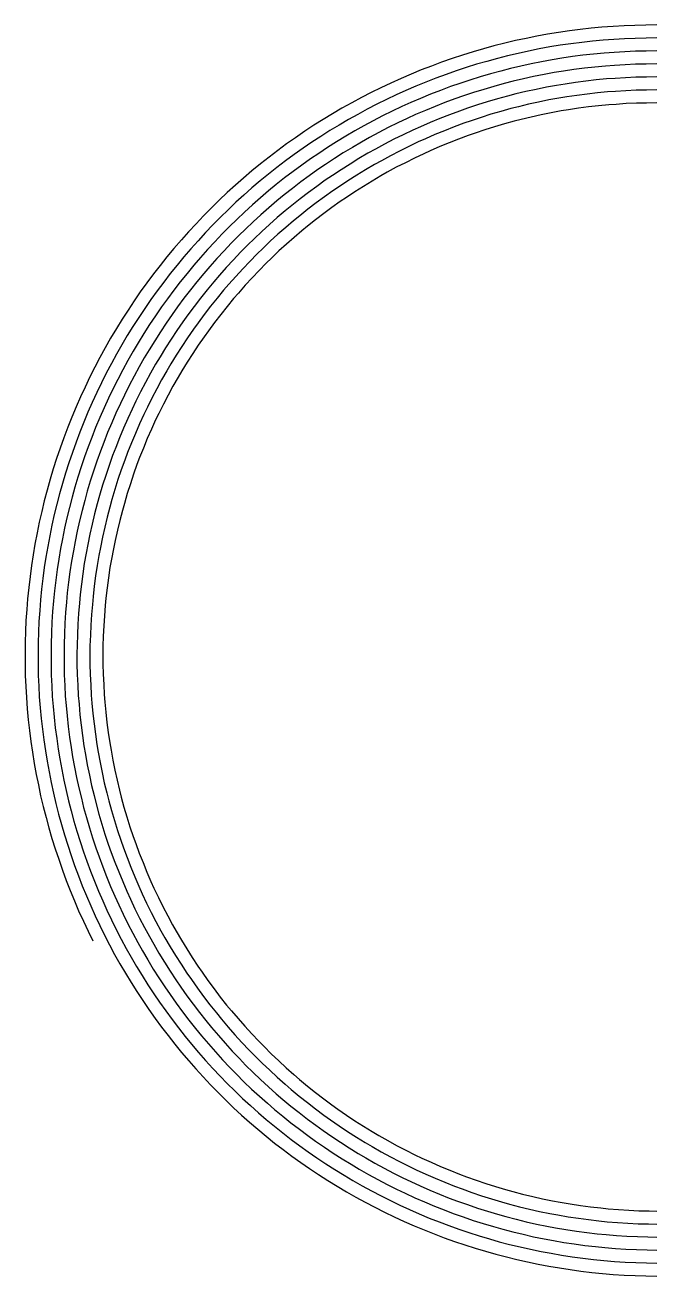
# Model space of a CAD drawing. Header units: inches. Extents: x -5.4 to 5.3, y -5.3 to 5.3.
# Drawn here: x -5.35 to -0.03, y -5.27 to 5.32 of the extents above; entities that cross this region are included whole.
import ezdxf

# ---------------------------------------------------------------- set-up
doc = ezdxf.new("R2010")
doc.units = ezdxf.units.IN
doc.header["$MEASUREMENT"] = 0
doc.linetypes.add('Continuous2', pattern=[0])
doc.layers.add('outter', color=1, linetype='Continuous')

msp = doc.modelspace()

# ---------------------------------------------------------------- linework, layer by layer
at = {"layer": 'outter', "color": 40, "linetype": 'Continuous2', "lineweight": -3}
for p, q in [((-0.556, 5.295), (-0.648, 5.285)), ((-0.464, 5.304), (-0.556, 5.295)), ((-0.369, 5.311), (-0.464, 5.304)), ((-0.277, 5.316), (-0.369, 5.311)), ((-0.185, 5.32), (-0.277, 5.316)), ((-0.092, 5.322), (-0.185, 5.32)), ((0, 5.323), (-0.092, 5.322)), ((-1.196, 5.191), (-1.286, 5.169)), ((-1.106, 5.21), (-1.196, 5.191)), ((-1.016, 5.228), (-1.106, 5.21)), ((-0.925, 5.245), (-1.016, 5.228)), ((-0.831, 5.26), (-0.925, 5.245)), ((-0.739, 5.274), (-0.831, 5.26)), ((-0.648, 5.285), (-0.739, 5.274)), ((-0.454, 5.194), (-0.545, 5.186)), ((-0.365, 5.201), (-0.454, 5.194)), ((-0.274, 5.206), (-0.365, 5.201)), ((-0.183, 5.21), (-0.274, 5.206)), ((-0.091, 5.212), (-0.183, 5.21)), ((0, 5.213), (-0.091, 5.212)), ((-1.556, 5.096), (-1.645, 5.068)), ((-1.468, 5.121), (-1.556, 5.096)), ((-1.379, 5.146), (-1.468, 5.121)), ((-1.286, 5.169), (-1.379, 5.146)), ((-1.085, 5.102), (-1.174, 5.083)), ((-0.996, 5.12), (-1.085, 5.102)), ((-0.906, 5.137), (-0.996, 5.12)), ((-0.817, 5.151), (-0.906, 5.137)), ((-0.727, 5.164), (-0.817, 5.151)), ((-0.636, 5.176), (-0.727, 5.164)), ((-0.545, 5.186), (-0.636, 5.176)), ((-0.445, 5.085), (-0.535, 5.077)), ((-0.361, 5.091), (-0.445, 5.085)), ((-0.271, 5.096), (-0.361, 5.091)), ((-0.181, 5.1), (-0.271, 5.096)), ((-0.09, 5.102), (-0.181, 5.1)), ((0, 5.103), (-0.09, 5.102)), ((-1.823, 5.008), (-1.909, 4.975)), ((-1.732, 5.039), (-1.823, 5.008)), ((-1.645, 5.068), (-1.732, 5.039)), ((-1.526, 4.99), (-1.613, 4.963)), ((-1.438, 5.015), (-1.526, 4.99)), ((-1.35, 5.04), (-1.438, 5.015)), ((-1.263, 5.062), (-1.35, 5.04)), ((-1.174, 5.083), (-1.263, 5.062)), ((-1.064, 4.994), (-1.152, 4.975)), ((-0.976, 5.012), (-1.064, 4.994)), ((-0.887, 5.028), (-0.976, 5.012)), ((-0.804, 5.042), (-0.887, 5.028)), ((-0.714, 5.055), (-0.804, 5.042)), ((-0.625, 5.067), (-0.714, 5.055)), ((-0.535, 5.077), (-0.625, 5.067)), ((-0.357, 4.981), (-0.435, 4.975)), ((-0.268, 4.987), (-0.357, 4.981)), ((-0.179, 4.99), (-0.268, 4.987)), ((-0.089, 4.992), (-0.179, 4.99)), ((0, 4.993), (-0.089, 4.992)), ((-2.081, 4.907), (-2.165, 4.87)), ((-1.995, 4.942), (-2.081, 4.907)), ((-1.909, 4.975), (-1.995, 4.942)), ((-1.871, 4.872), (-1.956, 4.839)), ((-1.785, 4.904), (-1.871, 4.872)), ((-1.7, 4.934), (-1.785, 4.904)), ((-1.613, 4.963), (-1.7, 4.934)), ((-1.496, 4.884), (-1.582, 4.857)), ((-1.409, 4.909), (-1.496, 4.884)), ((-1.322, 4.933), (-1.409, 4.909)), ((-1.24, 4.954), (-1.322, 4.933)), ((-1.152, 4.975), (-1.24, 4.954)), ((-1.043, 4.886), (-1.13, 4.867)), ((-0.955, 4.904), (-1.043, 4.886)), ((-0.868, 4.92), (-0.955, 4.904)), ((-0.79, 4.933), (-0.868, 4.92)), ((-0.702, 4.946), (-0.79, 4.933)), ((-0.613, 4.957), (-0.702, 4.946)), ((-0.524, 4.967), (-0.613, 4.957)), ((-0.435, 4.975), (-0.524, 4.967)), ((-0.265, 4.877), (-0.353, 4.871)), ((-0.177, 4.88), (-0.265, 4.877)), ((-0.088, 4.882), (-0.177, 4.88)), ((0, 4.883), (-0.088, 4.882)), ((-2.336, 4.792), (-2.419, 4.751)), ((-2.253, 4.831), (-2.336, 4.792)), ((-2.165, 4.87), (-2.253, 4.831)), ((-2.124, 4.768), (-2.206, 4.731)), ((-2.04, 4.805), (-2.124, 4.768)), ((-1.956, 4.839), (-2.04, 4.805)), ((-1.832, 4.769), (-1.916, 4.737)), ((-1.747, 4.801), (-1.832, 4.769)), ((-1.668, 4.829), (-1.747, 4.801)), ((-1.582, 4.857), (-1.668, 4.829)), ((-1.465, 4.778), (-1.551, 4.752)), ((-1.38, 4.803), (-1.465, 4.778)), ((-1.293, 4.827), (-1.38, 4.803)), ((-1.217, 4.847), (-1.293, 4.827)), ((-1.13, 4.867), (-1.217, 4.847)), ((-1.022, 4.778), (-1.108, 4.759)), ((-0.935, 4.796), (-1.022, 4.778)), ((-0.848, 4.812), (-0.935, 4.796)), ((-0.777, 4.823), (-0.848, 4.812)), ((-0.689, 4.836), (-0.777, 4.823)), ((-0.602, 4.848), (-0.689, 4.836)), ((-0.514, 4.858), (-0.602, 4.848)), ((-0.426, 4.866), (-0.514, 4.858)), ((-0.353, 4.871), (-0.426, 4.866)), ((-0.262, 4.767), (-0.349, 4.761)), ((-0.175, 4.77), (-0.262, 4.767)), ((-0.087, 4.772), (-0.175, 4.77)), ((0, 4.773), (-0.087, 4.772)), ((-2.582, 4.664), (-2.666, 4.618)), ((-2.501, 4.708), (-2.582, 4.664)), ((-2.419, 4.751), (-2.501, 4.708)), ((-2.289, 4.692), (-2.371, 4.652)), ((-2.206, 4.731), (-2.289, 4.692)), ((-2.083, 4.666), (-2.16, 4.632)), ((-2, 4.702), (-2.083, 4.666)), ((-1.916, 4.737), (-2, 4.702)), ((-1.794, 4.666), (-1.877, 4.634)), ((-1.71, 4.697), (-1.794, 4.666)), ((-1.636, 4.723), (-1.71, 4.697)), ((-1.551, 4.752), (-1.636, 4.723)), ((-1.435, 4.673), (-1.519, 4.646)), ((-1.35, 4.697), (-1.435, 4.673)), ((-1.265, 4.721), (-1.35, 4.697)), ((-1.194, 4.739), (-1.265, 4.721)), ((-1.108, 4.759), (-1.194, 4.739)), ((-1.001, 4.67), (-1.086, 4.652)), ((-0.915, 4.688), (-1.001, 4.67)), ((-0.829, 4.703), (-0.915, 4.688)), ((-0.763, 4.714), (-0.829, 4.703)), ((-0.677, 4.727), (-0.763, 4.714)), ((-0.59, 4.738), (-0.677, 4.727)), ((-0.503, 4.748), (-0.59, 4.738)), ((-0.416, 4.756), (-0.503, 4.748)), ((-0.349, 4.761), (-0.416, 4.756)), ((-0.173, 4.66), (-0.259, 4.657)), ((-0.086, 4.662), (-0.173, 4.66)), ((0, 4.663), (-0.086, 4.662)), ((-2.746, 4.571), (-2.825, 4.523)), ((-2.666, 4.618), (-2.746, 4.571)), ((-2.532, 4.566), (-2.611, 4.522)), ((-2.452, 4.61), (-2.532, 4.566)), ((-2.371, 4.652), (-2.452, 4.61)), ((-2.241, 4.593), (-2.323, 4.553)), ((-2.16, 4.632), (-2.241, 4.593)), ((-2.042, 4.564), (-2.113, 4.532)), ((-1.96, 4.6), (-2.042, 4.564)), ((-1.877, 4.634), (-1.96, 4.6)), ((-1.755, 4.563), (-1.837, 4.531)), ((-1.672, 4.594), (-1.755, 4.563)), ((-1.603, 4.618), (-1.672, 4.594)), ((-1.519, 4.646), (-1.603, 4.618)), ((-1.405, 4.567), (-1.488, 4.541)), ((-1.321, 4.591), (-1.405, 4.567)), ((-1.236, 4.615), (-1.321, 4.591)), ((-1.171, 4.631), (-1.236, 4.615)), ((-1.086, 4.652), (-1.171, 4.631)), ((-0.98, 4.562), (-1.064, 4.544)), ((-0.895, 4.579), (-0.98, 4.562)), ((-0.81, 4.595), (-0.895, 4.579)), ((-0.749, 4.605), (-0.81, 4.595)), ((-0.664, 4.618), (-0.749, 4.605)), ((-0.578, 4.629), (-0.664, 4.618)), ((-0.493, 4.639), (-0.578, 4.629)), ((-0.407, 4.647), (-0.493, 4.639)), ((-0.345, 4.651), (-0.407, 4.647)), ((-0.259, 4.657), (-0.345, 4.651)), ((-2.903, 4.474), (-2.98, 4.423)), ((-2.825, 4.523), (-2.903, 4.474)), ((-2.69, 4.476), (-2.768, 4.429)), ((-2.611, 4.522), (-2.69, 4.476)), ((-2.482, 4.468), (-2.556, 4.427)), ((-2.403, 4.511), (-2.482, 4.468)), ((-2.323, 4.553), (-2.403, 4.511)), ((-2.274, 4.454), (-2.354, 4.413)), ((-2.194, 4.494), (-2.274, 4.454)), ((-2.113, 4.532), (-2.194, 4.494)), ((-2, 4.462), (-2.067, 4.432)), ((-1.919, 4.497), (-2, 4.462)), ((-1.837, 4.531), (-1.919, 4.497)), ((-1.716, 4.46), (-1.798, 4.428)), ((-1.634, 4.491), (-1.716, 4.46)), ((-1.571, 4.513), (-1.634, 4.491)), ((-1.488, 4.541), (-1.571, 4.513)), ((-1.374, 4.461), (-1.457, 4.435)), ((-1.291, 4.485), (-1.374, 4.461)), ((-1.208, 4.508), (-1.291, 4.485)), ((-1.148, 4.524), (-1.208, 4.508)), ((-1.064, 4.544), (-1.148, 4.524)), ((-3.059, 4.369), (-3.135, 4.316)), ((-2.98, 4.423), (-3.059, 4.369)), ((-2.845, 4.38), (-2.922, 4.33)), ((-2.768, 4.429), (-2.845, 4.38)), ((-2.634, 4.381), (-2.711, 4.334)), ((-2.556, 4.427), (-2.634, 4.381)), ((-2.432, 4.37), (-2.501, 4.332)), ((-2.354, 4.413), (-2.432, 4.37)), ((-2.226, 4.355), (-2.305, 4.314)), ((-2.147, 4.394), (-2.226, 4.355)), ((-2.067, 4.432), (-2.147, 4.394)), ((-1.959, 4.36), (-2.02, 4.333)), ((-1.879, 4.395), (-1.959, 4.36)), ((-1.798, 4.428), (-1.879, 4.395)), ((-1.678, 4.357), (-1.758, 4.326)), ((-1.597, 4.387), (-1.678, 4.357)), ((-1.539, 4.408), (-1.597, 4.387)), ((-1.457, 4.435), (-1.539, 4.408)), ((-3.209, 4.261), (-3.282, 4.205)), ((-3.135, 4.316), (-3.209, 4.261)), ((-2.996, 4.279), (-3.071, 4.226)), ((-2.922, 4.33), (-2.996, 4.279)), ((-2.863, 4.236), (-2.933, 4.189)), ((-2.788, 4.286), (-2.863, 4.236)), ((-2.711, 4.334), (-2.788, 4.286)), ((-2.655, 4.24), (-2.73, 4.192)), ((-2.578, 4.287), (-2.655, 4.24)), ((-2.501, 4.332), (-2.578, 4.287)), ((-2.446, 4.237), (-2.522, 4.192)), ((-2.382, 4.272), (-2.446, 4.237)), ((-2.305, 4.314), (-2.382, 4.272)), ((-2.178, 4.256), (-2.255, 4.216)), ((-2.099, 4.295), (-2.178, 4.256)), ((-2.02, 4.333), (-2.099, 4.295)), ((-1.918, 4.258), (-1.974, 4.233)), ((-1.838, 4.293), (-1.918, 4.258)), ((-1.758, 4.326), (-1.838, 4.293)), ((-3.355, 4.148), (-3.429, 4.087)), ((-3.282, 4.205), (-3.355, 4.148)), ((-3.144, 4.172), (-3.217, 4.116)), ((-3.071, 4.226), (-3.144, 4.172)), ((-3.007, 4.136), (-3.08, 4.083)), ((-2.933, 4.189), (-3.007, 4.136)), ((-2.805, 4.143), (-2.87, 4.099)), ((-2.73, 4.192), (-2.805, 4.143)), ((-2.598, 4.146), (-2.673, 4.098)), ((-2.522, 4.192), (-2.598, 4.146)), ((-2.391, 4.141), (-2.466, 4.097)), ((-2.332, 4.174), (-2.391, 4.141)), ((-2.255, 4.216), (-2.332, 4.174)), ((-2.129, 4.157), (-2.206, 4.118)), ((-2.052, 4.196), (-2.129, 4.157)), ((-1.974, 4.233), (-2.052, 4.196)), ((-3.5, 4.027), (-3.569, 3.966)), ((-3.429, 4.087), (-3.5, 4.027)), ((-3.289, 4.06), (-3.359, 4.003)), ((-3.217, 4.116), (-3.289, 4.06)), ((-3.152, 4.028), (-3.223, 3.972)), ((-3.08, 4.083), (-3.152, 4.028)), ((-2.943, 4.047), (-3.015, 3.994)), ((-2.87, 4.099), (-2.943, 4.047)), ((-2.746, 4.05), (-2.807, 4.008)), ((-2.673, 4.098), (-2.746, 4.05)), ((-2.541, 4.052), (-2.615, 4.005)), ((-2.466, 4.097), (-2.541, 4.052)), ((-2.336, 4.046), (-2.411, 4.002)), ((-2.282, 4.076), (-2.336, 4.046)), ((-2.206, 4.118), (-2.282, 4.076)), ((-3.569, 3.966), (-3.637, 3.904)), ((-3.428, 3.943), (-3.497, 3.883)), ((-3.359, 4.003), (-3.428, 3.943)), ((-3.223, 3.972), (-3.288, 3.918)), ((-3.086, 3.94), (-3.156, 3.884)), ((-3.015, 3.994), (-3.086, 3.94)), ((-2.879, 3.957), (-2.95, 3.905)), ((-2.807, 4.008), (-2.879, 3.957)), ((-2.688, 3.956), (-2.744, 3.918)), ((-2.615, 4.005), (-2.688, 3.956)), ((-2.484, 3.957), (-2.557, 3.911)), ((-2.411, 4.002), (-2.484, 3.957)), ((-3.705, 3.841), (-3.773, 3.773)), ((-3.637, 3.904), (-3.705, 3.841)), ((-3.565, 3.822), (-3.631, 3.759)), ((-3.497, 3.883), (-3.565, 3.822)), ((-3.357, 3.86), (-3.425, 3.8)), ((-3.288, 3.918), (-3.357, 3.86)), ((-3.217, 3.834), (-3.285, 3.776)), ((-3.156, 3.884), (-3.217, 3.834)), ((-3.021, 3.851), (-3.09, 3.796)), ((-2.95, 3.905), (-3.021, 3.851)), ((-2.885, 3.816), (-2.955, 3.763)), ((-2.815, 3.868), (-2.885, 3.816)), ((-2.744, 3.918), (-2.815, 3.868)), ((-2.681, 3.828), (-2.751, 3.778)), ((-2.629, 3.863), (-2.681, 3.828)), ((-2.557, 3.911), (-2.629, 3.863)), ((-3.838, 3.708), (-3.902, 3.641)), ((-3.773, 3.773), (-3.838, 3.708)), ((-3.631, 3.759), (-3.696, 3.696)), ((-3.492, 3.739), (-3.557, 3.677)), ((-3.425, 3.8), (-3.492, 3.739)), ((-3.353, 3.717), (-3.419, 3.657)), ((-3.285, 3.776), (-3.353, 3.717)), ((-3.146, 3.75), (-3.214, 3.693)), ((-3.09, 3.796), (-3.146, 3.75)), ((-3.024, 3.708), (-3.076, 3.666)), ((-2.955, 3.763), (-3.024, 3.708)), ((-2.821, 3.727), (-2.889, 3.674)), ((-2.751, 3.778), (-2.821, 3.727)), ((-3.902, 3.641), (-3.965, 3.573)), ((-3.76, 3.631), (-3.823, 3.565)), ((-3.696, 3.696), (-3.76, 3.631)), ((-3.618, 3.618), (-3.682, 3.554)), ((-3.557, 3.677), (-3.618, 3.618)), ((-3.419, 3.657), (-3.484, 3.595)), ((-3.28, 3.634), (-3.346, 3.574)), ((-3.214, 3.693), (-3.28, 3.634)), ((-3.142, 3.609), (-3.208, 3.551)), ((-3.076, 3.666), (-3.142, 3.609)), ((-2.957, 3.621), (-3.005, 3.581)), ((-2.889, 3.674), (-2.957, 3.621)), ((-4.026, 3.504), (-4.089, 3.431)), ((-3.965, 3.573), (-4.026, 3.504)), ((-3.885, 3.497), (-3.946, 3.429)), ((-3.823, 3.565), (-3.885, 3.497)), ((-3.682, 3.554), (-3.744, 3.488)), ((-3.54, 3.54), (-3.603, 3.477)), ((-3.484, 3.595), (-3.54, 3.54)), ((-3.41, 3.514), (-3.462, 3.462)), ((-3.346, 3.574), (-3.41, 3.514)), ((-3.208, 3.551), (-3.273, 3.492)), ((-3.071, 3.525), (-3.136, 3.468)), ((-3.005, 3.581), (-3.071, 3.525)), ((-4.089, 3.431), (-4.148, 3.36)), ((-3.946, 3.429), (-4.005, 3.361)), ((-3.805, 3.422), (-3.865, 3.354)), ((-3.744, 3.488), (-3.805, 3.422)), ((-3.665, 3.412), (-3.725, 3.346)), ((-3.603, 3.477), (-3.665, 3.412)), ((-3.525, 3.399), (-3.586, 3.335)), ((-3.462, 3.462), (-3.525, 3.399)), ((-3.336, 3.432), (-3.385, 3.385)), ((-3.273, 3.492), (-3.336, 3.432)), ((-3.2, 3.41), (-3.262, 3.35)), ((-3.136, 3.468), (-3.2, 3.41)), ((-4.206, 3.288), (-4.263, 3.215)), ((-4.148, 3.36), (-4.206, 3.288)), ((-4.063, 3.29), (-4.12, 3.219)), ((-4.005, 3.361), (-4.063, 3.29)), ((-3.921, 3.29), (-3.978, 3.22)), ((-3.865, 3.354), (-3.921, 3.29)), ((-3.725, 3.346), (-3.785, 3.279)), ((-3.586, 3.335), (-3.646, 3.27)), ((-3.446, 3.322), (-3.506, 3.259)), ((-3.385, 3.385), (-3.446, 3.322)), ((-3.307, 3.307), (-3.368, 3.245)), ((-3.262, 3.35), (-3.307, 3.307)), ((-4.263, 3.215), (-4.318, 3.141)), ((-4.12, 3.219), (-4.176, 3.146)), ((-3.978, 3.22), (-4.035, 3.15)), ((-3.836, 3.219), (-3.894, 3.15)), ((-3.785, 3.279), (-3.836, 3.219)), ((-3.704, 3.204), (-3.752, 3.148)), ((-3.646, 3.27), (-3.704, 3.204)), ((-3.566, 3.195), (-3.624, 3.129)), ((-3.506, 3.259), (-3.566, 3.195)), ((-3.427, 3.183), (-3.486, 3.119)), ((-3.368, 3.245), (-3.427, 3.183)), ((-4.318, 3.141), (-4.374, 3.063)), ((-4.231, 3.073), (-4.284, 3)), ((-4.176, 3.146), (-4.231, 3.073)), ((-4.09, 3.078), (-4.144, 3.005)), ((-4.035, 3.15), (-4.09, 3.078)), ((-3.949, 3.08), (-4.004, 3.009)), ((-3.894, 3.15), (-3.949, 3.08)), ((-3.809, 3.08), (-3.864, 3.011)), ((-3.752, 3.148), (-3.809, 3.08)), ((-3.668, 3.078), (-3.724, 3.01)), ((-3.624, 3.129), (-3.668, 3.078)), ((-3.486, 3.119), (-3.543, 3.054)), ((-4.427, 2.987), (-4.478, 2.91)), ((-4.374, 3.063), (-4.427, 2.987)), ((-4.284, 3), (-4.336, 2.924)), ((-4.144, 3.005), (-4.194, 2.936)), ((-4.004, 3.009), (-4.058, 2.938)), ((-3.864, 3.011), (-3.918, 2.941)), ((-3.724, 3.01), (-3.778, 2.942)), ((-3.584, 3.007), (-3.639, 2.94)), ((-3.543, 3.054), (-3.584, 3.007)), ((-4.478, 2.91), (-4.528, 2.832)), ((-4.336, 2.924), (-4.387, 2.848)), ((-4.245, 2.862), (-4.295, 2.787)), ((-4.194, 2.936), (-4.245, 2.862)), ((-4.104, 2.873), (-4.155, 2.8)), ((-4.058, 2.938), (-4.104, 2.873)), ((-3.971, 2.87), (-4.013, 2.81)), ((-3.918, 2.941), (-3.971, 2.87)), ((-3.832, 2.873), (-3.884, 2.802)), ((-3.778, 2.942), (-3.832, 2.873)), ((-3.693, 2.873), (-3.746, 2.804)), ((-3.639, 2.94), (-3.693, 2.873)), ((-4.528, 2.832), (-4.576, 2.753)), ((-4.436, 2.771), (-4.484, 2.693)), ((-4.387, 2.848), (-4.436, 2.771)), ((-4.295, 2.787), (-4.344, 2.711)), ((-4.155, 2.8), (-4.204, 2.725)), ((-4.013, 2.81), (-4.064, 2.737)), ((-3.884, 2.802), (-3.923, 2.747)), ((-3.746, 2.804), (-3.797, 2.735)), ((-4.626, 2.671), (-4.671, 2.59)), ((-4.576, 2.753), (-4.626, 2.671)), ((-4.484, 2.693), (-4.53, 2.616)), ((-4.344, 2.711), (-4.392, 2.633)), ((-4.252, 2.65), (-4.299, 2.574)), ((-4.204, 2.725), (-4.252, 2.65)), ((-4.113, 2.664), (-4.161, 2.589)), ((-4.064, 2.737), (-4.113, 2.664)), ((-3.973, 2.675), (-4.022, 2.602)), ((-3.923, 2.747), (-3.973, 2.675)), ((-3.833, 2.684), (-3.883, 2.613)), ((-3.797, 2.735), (-3.833, 2.684)), ((-4.671, 2.59), (-4.716, 2.509)), ((-4.53, 2.616), (-4.576, 2.536)), ((-4.435, 2.561), (-4.48, 2.482)), ((-4.392, 2.633), (-4.435, 2.561)), ((-4.299, 2.574), (-4.34, 2.506)), ((-4.161, 2.589), (-4.207, 2.514)), ((-4.022, 2.602), (-4.069, 2.529)), ((-3.883, 2.613), (-3.93, 2.541)), ((-4.716, 2.509), (-4.759, 2.427)), ((-4.619, 2.456), (-4.662, 2.375)), ((-4.576, 2.536), (-4.619, 2.456)), ((-4.48, 2.482), (-4.523, 2.403)), ((-4.34, 2.506), (-4.384, 2.428)), ((-4.244, 2.451), (-4.288, 2.374)), ((-4.207, 2.514), (-4.244, 2.451)), ((-4.115, 2.454), (-4.149, 2.396)), ((-4.069, 2.529), (-4.115, 2.454)), ((-3.977, 2.468), (-4.022, 2.394)), ((-3.93, 2.541), (-3.977, 2.468)), ((-4.8, 2.345), (-4.842, 2.258)), ((-4.759, 2.427), (-4.8, 2.345)), ((-4.662, 2.375), (-4.703, 2.293)), ((-4.523, 2.403), (-4.565, 2.322)), ((-4.427, 2.349), (-4.469, 2.27)), ((-4.384, 2.428), (-4.427, 2.349)), ((-4.288, 2.374), (-4.331, 2.296)), ((-4.149, 2.396), (-4.193, 2.32)), ((-4.054, 2.341), (-4.097, 2.265)), ((-4.022, 2.394), (-4.054, 2.341)), ((-4.842, 2.258), (-4.881, 2.174)), ((-4.703, 2.293), (-4.742, 2.211)), ((-4.606, 2.241), (-4.643, 2.165)), ((-4.565, 2.322), (-4.606, 2.241)), ((-4.469, 2.27), (-4.509, 2.19)), ((-4.331, 2.296), (-4.372, 2.217)), ((-4.235, 2.243), (-4.275, 2.165)), ((-4.193, 2.32), (-4.235, 2.243)), ((-4.097, 2.265), (-4.138, 2.189)), ((-4.881, 2.174), (-4.918, 2.089)), ((-4.781, 2.128), (-4.817, 2.045)), ((-4.742, 2.211), (-4.781, 2.128)), ((-4.643, 2.165), (-4.68, 2.083)), ((-4.543, 2.118), (-4.58, 2.037)), ((-4.509, 2.19), (-4.543, 2.118)), ((-4.411, 2.138), (-4.443, 2.072)), ((-4.372, 2.217), (-4.411, 2.138)), ((-4.275, 2.165), (-4.314, 2.087)), ((-4.138, 2.189), (-4.178, 2.113)), ((-4.918, 2.089), (-4.954, 2.004)), ((-4.817, 2.045), (-4.853, 1.96)), ((-4.68, 2.083), (-4.717, 2)), ((-4.58, 2.037), (-4.616, 1.955)), ((-4.443, 2.072), (-4.48, 1.991)), ((-4.344, 2.025), (-4.38, 1.946)), ((-4.314, 2.087), (-4.344, 2.025)), ((-4.217, 2.035), (-4.244, 1.979)), ((-4.178, 2.113), (-4.217, 2.035)), ((-4.988, 1.918), (-5.022, 1.828)), ((-4.954, 2.004), (-4.988, 1.918)), ((-4.853, 1.96), (-4.886, 1.875)), ((-4.752, 1.916), (-4.785, 1.832)), ((-4.717, 2), (-4.752, 1.916)), ((-4.616, 1.955), (-4.651, 1.872)), ((-4.516, 1.91), (-4.55, 1.829)), ((-4.48, 1.991), (-4.516, 1.91)), ((-4.38, 1.946), (-4.415, 1.866)), ((-4.244, 1.979), (-4.28, 1.9)), ((-5.022, 1.828), (-5.053, 1.741)), ((-4.886, 1.875), (-4.918, 1.79)), ((-4.785, 1.832), (-4.815, 1.753)), ((-4.651, 1.872), (-4.684, 1.789)), ((-4.55, 1.829), (-4.582, 1.746)), ((-4.415, 1.866), (-4.449, 1.785)), ((-4.315, 1.821), (-4.348, 1.741)), ((-4.28, 1.9), (-4.315, 1.821)), ((-5.053, 1.741), (-5.083, 1.653)), ((-4.949, 1.704), (-4.979, 1.617)), ((-4.918, 1.79), (-4.949, 1.704)), ((-4.815, 1.753), (-4.846, 1.667)), ((-4.712, 1.715), (-4.742, 1.631)), ((-4.684, 1.789), (-4.712, 1.715)), ((-4.582, 1.746), (-4.608, 1.677)), ((-4.481, 1.703), (-4.505, 1.64)), ((-4.449, 1.785), (-4.481, 1.703)), ((-4.348, 1.741), (-4.38, 1.661)), ((-5.083, 1.653), (-5.111, 1.565)), ((-4.979, 1.617), (-5.006, 1.53)), ((-4.846, 1.667), (-4.875, 1.582)), ((-4.742, 1.631), (-4.771, 1.546)), ((-4.638, 1.594), (-4.667, 1.51)), ((-4.608, 1.677), (-4.638, 1.594)), ((-4.505, 1.64), (-4.535, 1.557)), ((-4.402, 1.602), (-4.431, 1.521)), ((-4.38, 1.661), (-4.402, 1.602)), ((-5.111, 1.565), (-5.137, 1.477)), ((-5.006, 1.53), (-5.033, 1.442)), ((-4.902, 1.495), (-4.928, 1.409)), ((-4.875, 1.582), (-4.902, 1.495)), ((-4.771, 1.546), (-4.798, 1.46)), ((-4.667, 1.51), (-4.693, 1.426)), ((-4.535, 1.557), (-4.563, 1.474)), ((-4.431, 1.521), (-4.458, 1.439)), ((-5.164, 1.384), (-5.187, 1.294)), ((-5.137, 1.477), (-5.164, 1.384)), ((-5.033, 1.442), (-5.057, 1.355)), ((-4.928, 1.409), (-4.951, 1.327)), ((-4.798, 1.46), (-4.823, 1.375)), ((-4.693, 1.426), (-4.719, 1.341)), ((-4.589, 1.391), (-4.614, 1.307)), ((-4.563, 1.474), (-4.589, 1.391)), ((-4.458, 1.439), (-4.485, 1.356)), ((-5.187, 1.294), (-5.209, 1.204)), ((-5.057, 1.355), (-5.08, 1.267)), ((-4.951, 1.327), (-4.974, 1.239)), ((-4.845, 1.298), (-4.867, 1.212)), ((-4.823, 1.375), (-4.845, 1.298)), ((-4.719, 1.341), (-4.739, 1.27)), ((-4.614, 1.307), (-4.632, 1.241)), ((-4.509, 1.273), (-4.526, 1.213)), ((-4.485, 1.356), (-4.509, 1.273)), ((-5.209, 1.204), (-5.229, 1.114)), ((-5.102, 1.178), (-5.122, 1.088)), ((-5.08, 1.267), (-5.102, 1.178)), ((-4.974, 1.239), (-4.995, 1.151)), ((-4.867, 1.212), (-4.889, 1.124)), ((-4.761, 1.184), (-4.782, 1.098)), ((-4.739, 1.27), (-4.761, 1.184)), ((-4.632, 1.241), (-4.654, 1.157)), ((-4.526, 1.213), (-4.548, 1.129)), ((-5.229, 1.114), (-5.248, 1.023)), ((-5.122, 1.088), (-5.141, 0.999)), ((-5.015, 1.063), (-5.034, 0.974)), ((-4.995, 1.151), (-5.015, 1.063)), ((-4.889, 1.124), (-4.908, 1.037)), ((-4.782, 1.098), (-4.801, 1.011)), ((-4.675, 1.071), (-4.694, 0.986)), ((-4.654, 1.157), (-4.675, 1.071)), ((-4.548, 1.129), (-4.568, 1.045)), ((-5.248, 1.023), (-5.266, 0.929)), ((-5.141, 0.999), (-5.158, 0.909)), ((-5.034, 0.974), (-5.049, 0.89)), ((-4.908, 1.037), (-4.926, 0.949)), ((-4.801, 1.011), (-4.819, 0.925)), ((-4.694, 0.986), (-4.712, 0.9)), ((-4.587, 0.96), (-4.604, 0.875)), ((-4.568, 1.045), (-4.587, 0.96)), ((-5.266, 0.929), (-5.282, 0.837)), ((-5.158, 0.909), (-5.173, 0.819)), ((-5.049, 0.89), (-5.065, 0.801)), ((-4.941, 0.871), (-4.956, 0.783)), ((-4.926, 0.949), (-4.941, 0.871)), ((-4.833, 0.852), (-4.848, 0.765)), ((-4.819, 0.925), (-4.833, 0.852)), ((-4.712, 0.9), (-4.724, 0.833)), ((-4.604, 0.875), (-4.616, 0.814)), ((-5.296, 0.746), (-5.308, 0.654)), ((-5.282, 0.837), (-5.296, 0.746)), ((-5.173, 0.819), (-5.187, 0.729)), ((-5.065, 0.801), (-5.078, 0.712)), ((-4.956, 0.783), (-4.97, 0.694)), ((-4.848, 0.765), (-4.861, 0.677)), ((-4.739, 0.747), (-4.752, 0.66)), ((-4.724, 0.833), (-4.739, 0.747)), ((-4.616, 0.814), (-4.631, 0.729)), ((-5.308, 0.654), (-5.319, 0.562)), ((-5.199, 0.638), (-5.21, 0.547)), ((-5.187, 0.729), (-5.199, 0.638)), ((-5.078, 0.712), (-5.09, 0.622)), ((-4.97, 0.694), (-4.981, 0.606)), ((-4.861, 0.677), (-4.873, 0.589)), ((-4.752, 0.66), (-4.764, 0.573)), ((-4.644, 0.643), (-4.655, 0.557)), ((-4.631, 0.729), (-4.644, 0.643)), ((-5.319, 0.562), (-5.328, 0.466)), ((-5.21, 0.547), (-5.219, 0.457)), ((-5.101, 0.532), (-5.109, 0.447)), ((-5.09, 0.622), (-5.101, 0.532)), ((-4.981, 0.606), (-4.992, 0.517)), ((-4.873, 0.589), (-4.883, 0.501)), ((-4.764, 0.573), (-4.774, 0.486)), ((-4.655, 0.557), (-4.665, 0.471)), ((-5.328, 0.466), (-5.336, 0.374)), ((-5.219, 0.457), (-5.226, 0.365)), ((-5.109, 0.447), (-5.117, 0.357)), ((-5, 0.437), (-5.007, 0.348)), ((-4.992, 0.517), (-5, 0.437)), ((-4.89, 0.428), (-4.897, 0.34)), ((-4.883, 0.501), (-4.89, 0.428)), ((-4.774, 0.486), (-4.78, 0.418)), ((-4.665, 0.471), (-4.671, 0.409)), ((-5.336, 0.374), (-5.342, 0.282)), ((-5.226, 0.365), (-5.232, 0.274)), ((-5.117, 0.357), (-5.122, 0.266)), ((-5.007, 0.348), (-5.013, 0.259)), ((-4.897, 0.34), (-4.903, 0.251)), ((-4.788, 0.331), (-4.793, 0.243)), ((-4.78, 0.418), (-4.788, 0.331)), ((-4.678, 0.322), (-4.683, 0.236)), ((-4.671, 0.409), (-4.678, 0.322)), ((-5.342, 0.282), (-5.346, 0.189)), ((-5.232, 0.274), (-5.236, 0.183)), ((-5.122, 0.266), (-5.127, 0.176)), ((-5.013, 0.259), (-5.017, 0.169)), ((-4.903, 0.251), (-4.907, 0.163)), ((-4.793, 0.243), (-4.797, 0.156)), ((-4.683, 0.236), (-4.687, 0.149)), ((-5.346, 0.189), (-5.349, 0.097)), ((-5.236, 0.183), (-5.239, 0.091)), ((-5.127, 0.176), (-5.129, 0.085)), ((-5.017, 0.169), (-5.019, 0.08)), ((-4.907, 0.163), (-4.909, 0.074)), ((-4.797, 0.156), (-4.8, 0.068)), ((-4.687, 0.149), (-4.69, 0.063)), ((-5.349, 0.097), (-5.35, 0)), ((-5.239, 0.091), (-5.24, 0)), ((-5.129, 0.085), (-5.13, 0)), ((-5.019, 0.08), (-5.02, 0)), ((-4.909, 0.074), (-4.91, 0)), ((-4.91, 0), (-4.91, -0.089)), ((-4.8, 0.068), (-4.8, 0)), ((-4.8, 0), (-4.8, -0.088)), ((-4.69, 0.063), (-4.69, 0)), ((-4.69, 0), (-4.69, -0.087)), ((-5.35, 0), (-5.35, -0.092)), ((-5.35, -0.092), (-5.348, -0.185)), ((-5.24, 0), (-5.24, -0.092)), ((-5.24, -0.092), (-5.238, -0.183)), ((-5.13, 0), (-5.13, -0.091)), ((-5.13, -0.091), (-5.128, -0.181)), ((-5.02, 0), (-5.02, -0.09)), ((-5.02, -0.09), (-5.018, -0.179)), ((-4.91, -0.089), (-4.908, -0.177)), ((-4.8, -0.088), (-4.798, -0.175)), ((-4.69, -0.087), (-4.688, -0.173)), ((-5.348, -0.185), (-5.344, -0.277)), ((-5.238, -0.183), (-5.234, -0.275)), ((-5.128, -0.181), (-5.124, -0.272)), ((-5.018, -0.179), (-5.014, -0.269)), ((-4.908, -0.177), (-4.904, -0.266)), ((-4.798, -0.175), (-4.794, -0.263)), ((-4.688, -0.173), (-4.684, -0.26)), ((-5.344, -0.277), (-5.339, -0.37)), ((-5.234, -0.275), (-5.229, -0.366)), ((-5.124, -0.272), (-5.119, -0.362)), ((-5.014, -0.269), (-5.009, -0.358)), ((-4.904, -0.266), (-4.899, -0.354)), ((-4.794, -0.263), (-4.789, -0.35)), ((-4.684, -0.26), (-4.679, -0.346)), ((-5.339, -0.37), (-5.331, -0.466)), ((-5.229, -0.366), (-5.222, -0.457)), ((-5.119, -0.362), (-5.112, -0.447)), ((-5.009, -0.358), (-5.003, -0.438)), ((-4.899, -0.354), (-4.893, -0.428)), ((-4.789, -0.35), (-4.784, -0.419)), ((-4.784, -0.419), (-4.775, -0.506)), ((-4.679, -0.346), (-4.674, -0.409)), ((-4.674, -0.409), (-4.666, -0.495)), ((-5.331, -0.466), (-5.323, -0.559)), ((-5.222, -0.457), (-5.213, -0.548)), ((-5.112, -0.447), (-5.104, -0.537)), ((-5.003, -0.438), (-4.994, -0.527)), ((-4.994, -0.527), (-4.985, -0.616)), ((-4.893, -0.428), (-4.885, -0.516)), ((-4.885, -0.516), (-4.875, -0.604)), ((-4.775, -0.506), (-4.766, -0.593)), ((-4.666, -0.495), (-4.656, -0.581)), ((-5.323, -0.559), (-5.313, -0.651)), ((-5.213, -0.548), (-5.203, -0.639)), ((-5.104, -0.537), (-5.094, -0.628)), ((-5.094, -0.628), (-5.082, -0.717)), ((-4.985, -0.616), (-4.973, -0.705)), ((-4.875, -0.604), (-4.864, -0.692)), ((-4.766, -0.593), (-4.754, -0.68)), ((-4.656, -0.581), (-4.645, -0.667)), ((-5.313, -0.651), (-5.301, -0.742)), ((-5.203, -0.639), (-5.192, -0.73)), ((-5.192, -0.73), (-5.178, -0.821)), ((-5.082, -0.717), (-5.069, -0.807)), ((-4.973, -0.705), (-4.96, -0.794)), ((-4.864, -0.692), (-4.851, -0.78)), ((-4.754, -0.68), (-4.742, -0.767)), ((-4.645, -0.667), (-4.632, -0.753)), ((-5.301, -0.742), (-5.288, -0.834)), ((-5.288, -0.834), (-5.272, -0.93)), ((-5.178, -0.821), (-5.164, -0.91)), ((-5.069, -0.807), (-5.055, -0.891)), ((-4.96, -0.794), (-4.947, -0.872)), ((-4.851, -0.78), (-4.839, -0.853)), ((-4.742, -0.767), (-4.73, -0.834)), ((-4.73, -0.834), (-4.715, -0.92)), ((-4.632, -0.753), (-4.622, -0.815)), ((-4.622, -0.815), (-4.607, -0.9)), ((-5.272, -0.93), (-5.255, -1.021)), ((-5.164, -0.91), (-5.147, -1.001)), ((-5.055, -0.891), (-5.039, -0.981)), ((-4.947, -0.872), (-4.931, -0.96)), ((-4.839, -0.853), (-4.823, -0.94)), ((-4.823, -0.94), (-4.805, -1.027)), ((-4.715, -0.92), (-4.697, -1.006)), ((-4.607, -0.9), (-4.589, -0.985)), ((-5.255, -1.021), (-5.237, -1.111)), ((-5.147, -1.001), (-5.129, -1.09)), ((-5.039, -0.981), (-5.021, -1.069)), ((-4.931, -0.96), (-4.913, -1.048)), ((-4.913, -1.048), (-4.894, -1.136)), ((-4.805, -1.027), (-4.786, -1.114)), ((-4.697, -1.006), (-4.679, -1.092)), ((-4.589, -0.985), (-4.571, -1.07)), ((-5.237, -1.111), (-5.218, -1.202)), ((-5.129, -1.09), (-5.11, -1.18)), ((-5.021, -1.069), (-5.002, -1.158)), ((-5.002, -1.158), (-4.981, -1.246)), ((-4.894, -1.136), (-4.873, -1.223)), ((-4.786, -1.114), (-4.766, -1.2)), ((-4.679, -1.092), (-4.658, -1.177)), ((-4.571, -1.07), (-4.551, -1.154)), ((-4.551, -1.154), (-4.535, -1.215)), ((-5.218, -1.202), (-5.196, -1.292)), ((-5.11, -1.18), (-5.089, -1.269)), ((-5.089, -1.269), (-5.066, -1.357)), ((-4.981, -1.246), (-4.96, -1.329)), ((-4.873, -1.223), (-4.854, -1.301)), ((-4.766, -1.2), (-4.747, -1.272)), ((-4.658, -1.177), (-4.641, -1.244)), ((-4.641, -1.244), (-4.618, -1.328)), ((-4.535, -1.215), (-4.512, -1.299)), ((-5.196, -1.292), (-5.172, -1.386)), ((-5.066, -1.357), (-5.042, -1.446)), ((-4.96, -1.329), (-4.936, -1.416)), ((-4.854, -1.301), (-4.83, -1.387)), ((-4.747, -1.272), (-4.724, -1.358)), ((-4.724, -1.358), (-4.699, -1.443)), ((-4.618, -1.328), (-4.593, -1.412)), ((-4.512, -1.299), (-4.488, -1.382)), ((-5.172, -1.386), (-5.148, -1.475)), ((-5.148, -1.475), (-5.122, -1.564)), ((-5.042, -1.446), (-5.016, -1.534)), ((-4.936, -1.416), (-4.91, -1.503)), ((-4.83, -1.387), (-4.805, -1.473)), ((-4.805, -1.473), (-4.778, -1.559)), ((-4.699, -1.443), (-4.673, -1.527)), ((-4.593, -1.412), (-4.567, -1.496)), ((-4.488, -1.382), (-4.462, -1.465)), ((-4.462, -1.465), (-4.434, -1.547)), ((-5.122, -1.564), (-5.094, -1.652)), ((-5.016, -1.534), (-4.989, -1.621)), ((-4.91, -1.503), (-4.883, -1.59)), ((-4.778, -1.559), (-4.75, -1.644)), ((-4.673, -1.527), (-4.645, -1.611)), ((-4.567, -1.496), (-4.539, -1.579)), ((-4.539, -1.579), (-4.517, -1.644)), ((-4.434, -1.547), (-4.413, -1.606)), ((-5.094, -1.652), (-5.065, -1.74)), ((-4.989, -1.621), (-4.96, -1.708)), ((-4.883, -1.59), (-4.855, -1.676)), ((-4.855, -1.676), (-4.827, -1.757)), ((-4.75, -1.644), (-4.723, -1.719)), ((-4.645, -1.611), (-4.62, -1.682)), ((-4.62, -1.682), (-4.589, -1.765)), ((-4.517, -1.644), (-4.486, -1.726)), ((-4.413, -1.606), (-4.383, -1.688)), ((-4.383, -1.688), (-4.351, -1.768)), ((-5.065, -1.74), (-5.033, -1.832)), ((-4.96, -1.708), (-4.93, -1.794)), ((-4.93, -1.794), (-4.898, -1.88)), ((-4.827, -1.757), (-4.795, -1.842)), ((-4.723, -1.719), (-4.692, -1.803)), ((-4.589, -1.765), (-4.557, -1.847)), ((-4.486, -1.726), (-4.454, -1.808)), ((-4.351, -1.768), (-4.318, -1.848)), ((-5.033, -1.832), (-5.001, -1.919)), ((-4.898, -1.88), (-4.865, -1.966)), ((-4.795, -1.842), (-4.762, -1.926)), ((-4.692, -1.803), (-4.66, -1.887)), ((-4.66, -1.887), (-4.625, -1.97)), ((-4.557, -1.847), (-4.523, -1.929)), ((-4.454, -1.808), (-4.421, -1.889)), ((-4.421, -1.889), (-4.386, -1.969)), ((-4.318, -1.848), (-4.284, -1.928)), ((-5.001, -1.919), (-4.968, -2.005)), ((-4.968, -2.005), (-4.932, -2.091)), ((-4.865, -1.966), (-4.83, -2.05)), ((-4.762, -1.926), (-4.728, -2.01)), ((-4.728, -2.01), (-4.692, -2.093)), ((-4.625, -1.97), (-4.59, -2.052)), ((-4.523, -1.929), (-4.488, -2.011)), ((-4.488, -2.011), (-4.457, -2.078)), ((-4.386, -1.969), (-4.357, -2.032)), ((-4.284, -1.928), (-4.258, -1.985)), ((-4.258, -1.985), (-4.221, -2.064)), ((-4.932, -2.091), (-4.896, -2.176)), ((-4.83, -2.05), (-4.794, -2.135)), ((-4.692, -2.093), (-4.657, -2.171)), ((-4.59, -2.052), (-4.557, -2.125)), ((-4.457, -2.078), (-4.419, -2.159)), ((-4.357, -2.032), (-4.32, -2.111)), ((-4.32, -2.111), (-4.281, -2.19)), ((-4.221, -2.064), (-4.182, -2.141)), ((-4.896, -2.176), (-4.856, -2.264)), ((-4.794, -2.135), (-4.756, -2.218)), ((-4.756, -2.218), (-4.717, -2.301)), ((-4.657, -2.171), (-4.618, -2.253)), ((-4.557, -2.125), (-4.518, -2.206)), ((-4.518, -2.206), (-4.479, -2.286)), ((-4.419, -2.159), (-4.38, -2.238)), ((-4.281, -2.19), (-4.241, -2.268)), ((-4.182, -2.141), (-4.142, -2.218)), ((-4.142, -2.218), (-4.101, -2.295)), ((-4.856, -2.264), (-4.816, -2.348)), ((-4.717, -2.301), (-4.676, -2.383)), ((-4.618, -2.253), (-4.578, -2.335)), ((-4.479, -2.286), (-4.437, -2.366)), ((-4.38, -2.238), (-4.339, -2.317)), ((-4.339, -2.317), (-4.297, -2.395)), ((-4.241, -2.268), (-4.199, -2.345)), ((-4.101, -2.295), (-4.07, -2.35)), ((-4.816, -2.348), (-4.775, -2.431)), ((-4.676, -2.383), (-4.634, -2.464)), ((-4.578, -2.335), (-4.536, -2.415)), ((-4.536, -2.415), (-4.493, -2.495)), ((-4.437, -2.366), (-4.395, -2.445)), ((-4.297, -2.395), (-4.26, -2.46)), ((-4.199, -2.345), (-4.165, -2.405)), ((-4.165, -2.405), (-4.121, -2.48)), ((-4.07, -2.35), (-4.026, -2.425)), ((-4.026, -2.425), (-3.981, -2.499)), ((-4.634, -2.464), (-4.591, -2.545)), ((-4.493, -2.495), (-4.451, -2.57)), ((-4.395, -2.445), (-4.356, -2.515)), ((-4.356, -2.515), (-4.31, -2.592)), ((-4.26, -2.46), (-4.216, -2.536)), ((-4.216, -2.536), (-4.169, -2.612)), ((-4.121, -2.48), (-4.075, -2.555)), ((-3.981, -2.499), (-3.934, -2.572)), ((-4.591, -2.545), (-4.546, -2.625)), ((-4.546, -2.625), (-4.5, -2.704)), ((-4.451, -2.57), (-4.405, -2.648)), ((-4.31, -2.592), (-4.264, -2.669)), ((-4.169, -2.612), (-4.122, -2.687)), ((-4.075, -2.555), (-4.028, -2.629)), ((-4.028, -2.629), (-3.98, -2.703)), ((-3.934, -2.572), (-3.887, -2.644)), ((-3.887, -2.644), (-3.851, -2.696)), ((-4.5, -2.704), (-4.452, -2.782)), ((-4.405, -2.648), (-4.358, -2.725)), ((-4.358, -2.725), (-4.309, -2.802)), ((-4.264, -2.669), (-4.216, -2.745)), ((-4.216, -2.745), (-4.166, -2.819)), ((-4.122, -2.687), (-4.073, -2.761)), ((-3.98, -2.703), (-3.941, -2.759)), ((-3.851, -2.696), (-3.801, -2.767)), ((-4.452, -2.782), (-4.403, -2.86)), ((-4.309, -2.802), (-4.26, -2.878)), ((-4.166, -2.819), (-4.121, -2.886)), ((-4.073, -2.761), (-4.031, -2.823)), ((-4.031, -2.823), (-3.98, -2.895)), ((-3.941, -2.759), (-3.89, -2.831)), ((-3.89, -2.831), (-3.838, -2.902)), ((-3.801, -2.767), (-3.749, -2.837)), ((-3.749, -2.837), (-3.697, -2.906)), ((-4.403, -2.86), (-4.353, -2.936)), ((-4.353, -2.936), (-4.301, -3.012)), ((-4.26, -2.878), (-4.211, -2.949)), ((-4.211, -2.949), (-4.159, -3.023)), ((-4.121, -2.886), (-4.069, -2.959)), ((-4.069, -2.959), (-4.016, -3.031)), ((-3.98, -2.895), (-3.927, -2.966)), ((-3.838, -2.902), (-3.785, -2.971)), ((-3.697, -2.906), (-3.643, -2.974)), ((-4.301, -3.012), (-4.248, -3.087)), ((-4.159, -3.023), (-4.105, -3.096)), ((-4.016, -3.031), (-3.962, -3.102)), ((-3.927, -2.966), (-3.873, -3.037)), ((-3.873, -3.037), (-3.818, -3.106)), ((-3.785, -2.971), (-3.73, -3.04)), ((-3.73, -3.04), (-3.687, -3.093)), ((-3.643, -2.974), (-3.602, -3.023)), ((-3.602, -3.023), (-3.546, -3.089)), ((-4.248, -3.087), (-4.194, -3.16)), ((-4.194, -3.16), (-4.139, -3.233)), ((-4.105, -3.096), (-4.05, -3.168)), ((-4.05, -3.168), (-3.994, -3.239)), ((-3.962, -3.102), (-3.906, -3.173)), ((-3.906, -3.173), (-3.855, -3.235)), ((-3.818, -3.106), (-3.771, -3.164)), ((-3.771, -3.164), (-3.713, -3.232)), ((-3.687, -3.093), (-3.63, -3.16)), ((-3.63, -3.16), (-3.572, -3.226)), ((-3.546, -3.089), (-3.489, -3.154)), ((-3.489, -3.154), (-3.43, -3.218)), ((-4.139, -3.233), (-4.082, -3.305)), ((-3.994, -3.239), (-3.939, -3.306)), ((-3.855, -3.235), (-3.797, -3.303)), ((-3.713, -3.232), (-3.655, -3.298)), ((-3.572, -3.226), (-3.513, -3.291)), ((-3.43, -3.218), (-3.371, -3.281)), ((-3.371, -3.281), (-3.326, -3.326)), ((-4.082, -3.305), (-4.024, -3.376)), ((-4.024, -3.376), (-3.964, -3.446)), ((-3.939, -3.306), (-3.881, -3.375)), ((-3.881, -3.375), (-3.821, -3.443)), ((-3.797, -3.303), (-3.738, -3.371)), ((-3.738, -3.371), (-3.677, -3.437)), ((-3.655, -3.298), (-3.595, -3.364)), ((-3.595, -3.364), (-3.534, -3.428)), ((-3.513, -3.291), (-3.452, -3.355)), ((-3.452, -3.355), (-3.404, -3.404)), ((-3.326, -3.326), (-3.265, -3.387)), ((-3.265, -3.387), (-3.202, -3.447)), ((-3.964, -3.446), (-3.904, -3.515)), ((-3.821, -3.443), (-3.76, -3.51)), ((-3.677, -3.437), (-3.616, -3.502)), ((-3.534, -3.428), (-3.482, -3.482)), ((-3.482, -3.482), (-3.419, -3.544)), ((-3.404, -3.404), (-3.342, -3.466)), ((-3.342, -3.466), (-3.278, -3.526)), ((-3.202, -3.447), (-3.138, -3.506)), ((-3.904, -3.515), (-3.842, -3.583)), ((-3.842, -3.583), (-3.779, -3.65)), ((-3.76, -3.51), (-3.697, -3.576)), ((-3.697, -3.576), (-3.637, -3.637)), ((-3.616, -3.502), (-3.56, -3.56)), ((-3.56, -3.56), (-3.496, -3.623)), ((-3.419, -3.544), (-3.355, -3.605)), ((-3.278, -3.526), (-3.214, -3.586)), ((-3.214, -3.586), (-3.148, -3.644)), ((-3.138, -3.506), (-3.073, -3.563)), ((-3.073, -3.563), (-3.025, -3.605)), ((-3.779, -3.65), (-3.715, -3.715)), ((-3.637, -3.637), (-3.573, -3.701)), ((-3.573, -3.701), (-3.507, -3.764)), ((-3.496, -3.623), (-3.431, -3.685)), ((-3.431, -3.685), (-3.365, -3.745)), ((-3.355, -3.605), (-3.289, -3.666)), ((-3.289, -3.666), (-3.223, -3.725)), ((-3.148, -3.644), (-3.095, -3.689)), ((-3.095, -3.689), (-3.028, -3.745)), ((-3.025, -3.605), (-2.958, -3.66)), ((-2.958, -3.66), (-2.89, -3.714)), ((-3.715, -3.715), (-3.65, -3.78)), ((-3.65, -3.78), (-3.584, -3.843)), ((-3.507, -3.764), (-3.441, -3.825)), ((-3.365, -3.745), (-3.298, -3.805)), ((-3.298, -3.805), (-3.237, -3.857)), ((-3.223, -3.725), (-3.166, -3.773)), ((-3.166, -3.773), (-3.098, -3.83)), ((-3.028, -3.745), (-2.959, -3.8)), ((-2.959, -3.8), (-2.89, -3.853)), ((-2.89, -3.714), (-2.821, -3.767)), ((-2.821, -3.767), (-2.752, -3.819)), ((-3.584, -3.843), (-3.516, -3.905)), ((-3.516, -3.905), (-3.448, -3.966)), ((-3.441, -3.825), (-3.373, -3.886)), ((-3.373, -3.886), (-3.307, -3.942)), ((-3.237, -3.857), (-3.168, -3.915)), ((-3.168, -3.915), (-3.098, -3.971)), ((-3.098, -3.83), (-3.028, -3.885)), ((-3.028, -3.885), (-2.958, -3.94)), ((-2.89, -3.853), (-2.819, -3.906)), ((-2.819, -3.906), (-2.763, -3.946)), ((-2.752, -3.819), (-2.7, -3.856)), ((-2.7, -3.856), (-2.629, -3.905)), ((-2.629, -3.905), (-2.556, -3.953)), ((-3.448, -3.966), (-3.378, -4.026)), ((-3.307, -3.942), (-3.238, -4)), ((-3.238, -4), (-3.167, -4.056)), ((-3.098, -3.971), (-3.027, -4.026)), ((-2.958, -3.94), (-2.887, -3.992)), ((-2.887, -3.992), (-2.826, -4.036)), ((-2.763, -3.946), (-2.691, -3.996)), ((-2.691, -3.996), (-2.618, -4.044)), ((-2.556, -3.953), (-2.483, -4)), ((-2.483, -4), (-2.409, -4.045)), ((-3.378, -4.026), (-3.308, -4.085)), ((-3.308, -4.085), (-3.236, -4.142)), ((-3.167, -4.056), (-3.095, -4.112)), ((-3.095, -4.112), (-3.022, -4.166)), ((-3.027, -4.026), (-2.955, -4.079)), ((-2.955, -4.079), (-2.889, -4.126)), ((-2.889, -4.126), (-2.815, -4.177)), ((-2.826, -4.036), (-2.753, -4.087)), ((-2.753, -4.087), (-2.679, -4.136)), ((-2.618, -4.044), (-2.544, -4.092)), ((-2.544, -4.092), (-2.469, -4.138)), ((-2.409, -4.045), (-2.354, -4.078)), ((-2.354, -4.078), (-2.279, -4.121)), ((-2.279, -4.121), (-2.203, -4.162)), ((-3.236, -4.142), (-3.164, -4.198)), ((-3.164, -4.198), (-3.09, -4.253)), ((-3.022, -4.166), (-2.952, -4.216)), ((-2.952, -4.216), (-2.878, -4.268)), ((-2.815, -4.177), (-2.741, -4.227)), ((-2.741, -4.227), (-2.665, -4.275)), ((-2.679, -4.136), (-2.604, -4.184)), ((-2.604, -4.184), (-2.529, -4.23)), ((-2.529, -4.23), (-2.464, -4.268)), ((-2.469, -4.138), (-2.409, -4.173)), ((-2.409, -4.173), (-2.333, -4.217)), ((-2.333, -4.217), (-2.256, -4.259)), ((-2.203, -4.162), (-2.126, -4.203)), ((-2.126, -4.203), (-2.048, -4.241)), ((-3.09, -4.253), (-3.015, -4.306)), ((-3.015, -4.306), (-2.94, -4.359)), ((-2.878, -4.268), (-2.802, -4.318)), ((-2.802, -4.318), (-2.726, -4.367)), ((-2.665, -4.275), (-2.589, -4.322)), ((-2.589, -4.322), (-2.519, -4.364)), ((-2.464, -4.268), (-2.387, -4.312)), ((-2.387, -4.312), (-2.309, -4.355)), ((-2.256, -4.259), (-2.178, -4.299)), ((-2.178, -4.299), (-2.1, -4.339)), ((-2.1, -4.339), (-2.037, -4.369)), ((-2.048, -4.241), (-1.991, -4.269)), ((-1.991, -4.269), (-1.912, -4.305)), ((-1.912, -4.305), (-1.832, -4.34)), ((-1.832, -4.34), (-1.752, -4.373)), ((-2.94, -4.359), (-2.864, -4.409)), ((-2.864, -4.409), (-2.786, -4.459)), ((-2.726, -4.367), (-2.648, -4.415)), ((-2.648, -4.415), (-2.574, -4.459)), ((-2.519, -4.364), (-2.441, -4.408)), ((-2.441, -4.408), (-2.363, -4.451)), ((-2.309, -4.355), (-2.231, -4.396)), ((-2.231, -4.396), (-2.151, -4.436)), ((-2.151, -4.436), (-2.084, -4.468)), ((-2.037, -4.369), (-1.957, -4.405)), ((-1.957, -4.405), (-1.877, -4.44)), ((-1.877, -4.44), (-1.796, -4.474)), ((-1.752, -4.373), (-1.671, -4.405)), ((-1.671, -4.405), (-1.611, -4.428)), ((-1.611, -4.428), (-1.53, -4.457)), ((-2.786, -4.459), (-2.708, -4.507)), ((-2.708, -4.507), (-2.629, -4.554)), ((-2.574, -4.459), (-2.495, -4.504)), ((-2.495, -4.504), (-2.416, -4.547)), ((-2.416, -4.547), (-2.335, -4.589)), ((-2.363, -4.451), (-2.283, -4.493)), ((-2.283, -4.493), (-2.203, -4.533)), ((-2.203, -4.533), (-2.13, -4.568)), ((-2.084, -4.468), (-2.003, -4.505)), ((-2.003, -4.505), (-1.922, -4.541)), ((-1.922, -4.541), (-1.84, -4.575)), ((-1.796, -4.474), (-1.714, -4.506)), ((-1.714, -4.506), (-1.649, -4.531)), ((-1.649, -4.531), (-1.566, -4.56)), ((-1.53, -4.457), (-1.447, -4.484)), ((-1.447, -4.484), (-1.365, -4.511)), ((-1.365, -4.511), (-1.281, -4.535)), ((-1.281, -4.535), (-1.22, -4.553)), ((-1.22, -4.553), (-1.136, -4.575)), ((-2.629, -4.554), (-2.55, -4.6)), ((-2.55, -4.6), (-2.469, -4.644)), ((-2.469, -4.644), (-2.388, -4.686)), ((-2.335, -4.589), (-2.254, -4.63)), ((-2.254, -4.63), (-2.177, -4.668)), ((-2.13, -4.568), (-2.048, -4.605)), ((-2.048, -4.605), (-1.966, -4.641)), ((-1.966, -4.641), (-1.883, -4.676)), ((-1.84, -4.575), (-1.757, -4.608)), ((-1.757, -4.608), (-1.687, -4.634)), ((-1.687, -4.634), (-1.603, -4.664)), ((-1.566, -4.56), (-1.483, -4.589)), ((-1.483, -4.589), (-1.399, -4.615)), ((-1.399, -4.615), (-1.315, -4.64)), ((-1.315, -4.64), (-1.248, -4.659)), ((-1.248, -4.659), (-1.163, -4.681)), ((-1.136, -4.575), (-1.051, -4.595)), ((-1.051, -4.595), (-0.967, -4.614)), ((-0.967, -4.614), (-0.882, -4.631)), ((-0.882, -4.631), (-0.819, -4.643)), ((-0.819, -4.643), (-0.733, -4.658)), ((-0.733, -4.658), (-0.647, -4.671)), ((-2.388, -4.686), (-2.306, -4.727)), ((-2.306, -4.727), (-2.223, -4.767)), ((-2.177, -4.668), (-2.094, -4.706)), ((-2.094, -4.706), (-2.011, -4.742)), ((-2.011, -4.742), (-1.927, -4.777)), ((-1.883, -4.676), (-1.8, -4.709)), ((-1.8, -4.709), (-1.724, -4.738)), ((-1.724, -4.738), (-1.64, -4.768)), ((-1.603, -4.664), (-1.519, -4.693)), ((-1.519, -4.693), (-1.434, -4.719)), ((-1.434, -4.719), (-1.349, -4.745)), ((-1.349, -4.745), (-1.277, -4.765)), ((-1.277, -4.765), (-1.191, -4.788)), ((-1.163, -4.681), (-1.078, -4.702)), ((-1.078, -4.702), (-0.992, -4.721)), ((-0.992, -4.721), (-0.906, -4.739)), ((-0.906, -4.739), (-0.838, -4.751)), ((-0.838, -4.751), (-0.751, -4.766)), ((-0.647, -4.671), (-0.561, -4.682)), ((-0.561, -4.682), (-0.475, -4.692)), ((-0.475, -4.692), (-0.411, -4.698)), ((-0.411, -4.698), (-0.324, -4.705)), ((-0.324, -4.705), (-0.238, -4.711)), ((-0.238, -4.711), (-0.151, -4.715)), ((-0.151, -4.715), (-0.064, -4.717)), ((-0.064, -4.717), (0, -4.718)), ((-2.223, -4.767), (-2.14, -4.806)), ((-2.14, -4.806), (-2.056, -4.842)), ((-2.056, -4.842), (-1.971, -4.878)), ((-1.927, -4.777), (-1.843, -4.81)), ((-1.843, -4.81), (-1.762, -4.841)), ((-1.762, -4.841), (-1.677, -4.872)), ((-1.677, -4.872), (-1.591, -4.901)), ((-1.64, -4.768), (-1.555, -4.797)), ((-1.555, -4.797), (-1.469, -4.824)), ((-1.469, -4.824), (-1.383, -4.85)), ((-1.383, -4.85), (-1.305, -4.871)), ((-1.305, -4.871), (-1.218, -4.894)), ((-1.191, -4.788), (-1.105, -4.809)), ((-1.105, -4.809), (-1.018, -4.828)), ((-1.018, -4.828), (-0.931, -4.846)), ((-0.931, -4.846), (-0.857, -4.86)), ((-0.857, -4.86), (-0.769, -4.875)), ((-0.751, -4.766), (-0.664, -4.779)), ((-0.664, -4.779), (-0.577, -4.791)), ((-0.577, -4.791), (-0.49, -4.801)), ((-0.49, -4.801), (-0.421, -4.808)), ((-0.421, -4.808), (-0.333, -4.815)), ((-0.333, -4.815), (-0.245, -4.821)), ((-0.245, -4.821), (-0.158, -4.825)), ((-0.158, -4.825), (-0.07, -4.827)), ((-0.07, -4.827), (0, -4.828)), ((-1.971, -4.878), (-1.886, -4.912)), ((-1.886, -4.912), (-1.8, -4.944)), ((-1.8, -4.944), (-1.713, -4.975)), ((-1.713, -4.975), (-1.626, -5.005)), ((-1.591, -4.901), (-1.504, -4.928)), ((-1.504, -4.928), (-1.417, -4.954)), ((-1.417, -4.954), (-1.334, -4.978)), ((-1.218, -4.894), (-1.131, -4.915)), ((-1.131, -4.915), (-1.043, -4.935)), ((-1.043, -4.935), (-0.955, -4.953)), ((-0.955, -4.953), (-0.876, -4.968)), ((-0.876, -4.968), (-0.787, -4.983)), ((-0.769, -4.875), (-0.681, -4.888)), ((-0.681, -4.888), (-0.593, -4.9)), ((-0.593, -4.9), (-0.505, -4.91)), ((-0.505, -4.91), (-0.43, -4.917)), ((-0.43, -4.917), (-0.342, -4.925)), ((-0.342, -4.925), (-0.253, -4.93)), ((-0.253, -4.93), (-0.164, -4.934)), ((-0.164, -4.934), (-0.075, -4.937)), ((-0.075, -4.937), (0, -4.938)), ((-1.626, -5.005), (-1.539, -5.033)), ((-1.539, -5.033), (-1.451, -5.059)), ((-1.451, -5.059), (-1.362, -5.084)), ((-1.334, -4.978), (-1.246, -5.001)), ((-1.246, -5.001), (-1.158, -5.022)), ((-1.158, -5.022), (-1.069, -5.042)), ((-1.069, -5.042), (-0.98, -5.06)), ((-0.98, -5.06), (-0.895, -5.076)), ((-0.895, -5.076), (-0.806, -5.092)), ((-0.787, -4.983), (-0.699, -4.997)), ((-0.699, -4.997), (-0.61, -5.009)), ((-0.61, -5.009), (-0.52, -5.019)), ((-0.52, -5.019), (-0.44, -5.027)), ((-0.44, -5.027), (-0.35, -5.034)), ((-0.35, -5.034), (-0.261, -5.04)), ((-0.261, -5.04), (-0.171, -5.044)), ((-0.171, -5.044), (-0.081, -5.047)), ((-0.081, -5.047), (0, -5.048)), ((-1.362, -5.084), (-1.273, -5.107)), ((-1.273, -5.107), (-1.184, -5.129)), ((-1.184, -5.129), (-1.095, -5.149)), ((-1.095, -5.149), (-1.005, -5.168)), ((-1.005, -5.168), (-0.914, -5.185)), ((-0.914, -5.185), (-0.824, -5.2)), ((-0.806, -5.092), (-0.716, -5.105)), ((-0.716, -5.105), (-0.626, -5.118)), ((-0.626, -5.118), (-0.536, -5.128)), ((-0.536, -5.128), (-0.449, -5.137)), ((-0.449, -5.137), (-0.359, -5.144)), ((-0.359, -5.144), (-0.268, -5.15)), ((-0.268, -5.15), (-0.178, -5.154)), ((-0.178, -5.154), (-0.087, -5.157)), ((-0.087, -5.157), (0, -5.158)), ((-0.824, -5.2), (-0.733, -5.214)), ((-0.733, -5.214), (-0.642, -5.226)), ((-0.642, -5.226), (-0.551, -5.237)), ((-0.551, -5.237), (-0.459, -5.246)), ((-0.459, -5.246), (-0.368, -5.254)), ((-0.368, -5.254), (-0.276, -5.26)), ((-0.276, -5.26), (-0.184, -5.264)), ((-0.184, -5.264), (-0.092, -5.267)), ((-0.092, -5.267), (0, -5.268))]:
    msp.add_line(p, q, dxfattribs=at)

doc.saveas('drawing.dxf')
